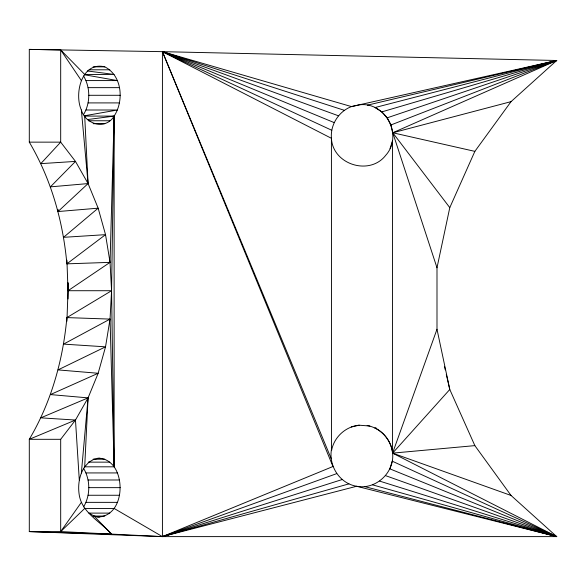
<?xml version="1.0" encoding="UTF-8"?>
<svg xmlns="http://www.w3.org/2000/svg" width="586" height="586" viewBox="0 0 586 586"><rect width="100%" height="100%" fill="white"/><g stroke="black" fill="none" stroke-linecap="round" stroke-linejoin="round"><path stroke-width="0.88" d="M331.559 448.795C328.314 465.548 339.448 483.443 356.632 486.27L556.7 536.615L511.029 495.456L474.858 445.624L449.784 389.478L446.29 374.329M66.914 321.253L68.027 290.722L66.914 260.184M84.531 466.815L114.124 466.815L110.043 319.092L111.574 290.722L110.043 262.36L105.531 234.656L98.155 208.177L88.076 183.572L81.366 110.007C73.968 93.701 81.725 61.156 104.791 66.848C122.24 75.616 124.078 100.975 114.124 116.087L111.574 290.722L114.124 466.815C125.499 482.893 121.053 517.357 96.719 517.072M68.262 283.426L68.027 290.722L110.043 262.36L114.124 116.087L84.531 116.087M68.027 290.722L111.574 290.722L66.885 317.597C63.032 360.2 51.172 402.37 29.3 439.31L29.3 531.59L162.425 536.615L356.632 486.27C375.824 489.977 394.664 472.543 392.613 453.139L449.784 389.478L436.995 329.251L436.995 267.773L449.784 207.627L474.858 151.364L511.029 101.649L556.7 60.49L351.468 106.586C338.715 111.369 330.255 124.715 331.412 138.296L331.544 450.619C333.932 437.222 345.564 426.498 359.115 425.202L369.883 426.037M367.195 425.531L367.158 425.531C380.6 427.905 391.28 439.581 392.613 453.139L556.7 536.615L162.425 536.615L60.688 531.59L29.3 531.59L111.574 534.102C100.558 521.694 82.348 513.094 79.286 495.258C77.667 485.516 79.154 475.129 84.699 466.815L88.076 397.879L98.155 373.275L105.531 346.831L110.043 319.092L66.885 317.597M81.366 472.931L88.076 397.879L50.411 394.583L98.155 373.275L58.021 369.898L105.531 346.831L63.552 344.121L110.043 319.092M83.564 114.57C90.515 103.041 90.5 87.526 83.564 75.99M83.564 506.919C90.515 495.39 90.5 479.875 83.564 468.346M348.956 483.853L162.425 536.615L162.425 51.663L331.412 138.296C332.738 164.607 369.693 176.188 385.756 155.275C403.432 135.71 385.471 101.407 359.313 104.835L351.468 106.586L162.425 51.663L29.3 49.385L29.3 142.142C51.15 179.096 63.039 221.244 66.885 263.846L110.043 262.36M390.064 148.492L392.481 140.808L392.576 453.139L511.029 495.456M474.858 445.624L392.576 453.139L436.995 329.251M84.699 508.443L60.688 531.59L60.688 439.31L75.477 420.045L88.076 397.879L40.793 417.847L75.477 420.045L79.286 479.993M60.688 531.59L81.366 502.356M81.366 110.007C85.373 124.569 105.854 130.239 114.124 116.087L114.124 466.815C110.307 461.548 104.271 457.82 97.62 458.223M84.699 466.815L89.013 462.142L94.038 459.197L99.415 458.223M66.885 263.846L105.531 234.656L63.552 237.323L98.155 208.177L58.021 211.546L57.926 209.729M84.531 508.443L114.124 508.443L162.425 536.615L332.973 466.507L162.425 51.663L556.7 60.49L392.774 132.766L436.995 267.773M75.477 420.045L29.3 439.31L60.688 439.31M449.784 207.627L392.774 132.766L391.023 124.928L556.7 60.49L367.393 105.165M336.708 473.627L162.425 536.615L342.136 479.553M387.317 117.779L556.7 60.49L375.033 107.546L381.852 111.882L387.28 117.779L391.023 124.928M381.852 111.882L556.7 60.49M511.029 101.649L392.774 132.766L474.858 151.364M351.27 426.96L359.152 425.202M84.516 115.779L117.42 110.007L86.032 110.007M87.351 119.588L114.124 116.087M93.13 66.848L104.791 66.848M89.182 69.793L109.809 69.793M84.531 74.459L114.124 74.459L87.351 70.957M86.032 80.582L117.42 80.582L84.516 74.774M88.112 87.644L119.5 87.644M88.823 95.291L120.211 95.291M88.112 102.909L119.5 102.909M88.288 120.76L109.809 120.76M93.13 123.697L104.791 123.697M29.3 142.142L60.688 142.142L75.477 161.406L88.076 183.572L58.021 211.546L58.014 209.729M93.13 459.197L104.791 459.197M88.288 462.142L109.809 462.142M86.032 472.931L117.42 472.931M88.112 479.993L119.5 479.993M88.823 487.647L120.211 487.647M88.112 495.258L119.5 495.258M86.032 502.356L117.42 502.356M89.182 513.109L109.809 513.109M93.13 516.054L104.791 516.054M29.3 49.385L60.688 49.935L84.699 74.459M376.673 428.234L374.872 427.919C384.614 432.688 391.433 442.342 392.576 453.139M89.013 513.109L94.038 516.054L99.415 517.072M364.675 486.6L556.7 536.615L392.246 461.182L389.866 468.859L556.7 536.615L372.52 484.842M379.64 481.106L556.7 536.615L385.559 475.642M331.215 458.662L162.425 51.663L344.356 110.329M331.742 130.253L162.425 51.663L338.43 115.786M162.425 51.663L334.123 122.577M94.038 516.054L111.574 534.102M81.366 80.582L60.688 49.935L60.688 142.142L40.793 163.641L75.477 161.406L50.411 186.868L88.076 183.572L84.699 116.087M444.444 366.309L445.265 369.869M68.027 282.518L68.027 298.963"/></g></svg>
